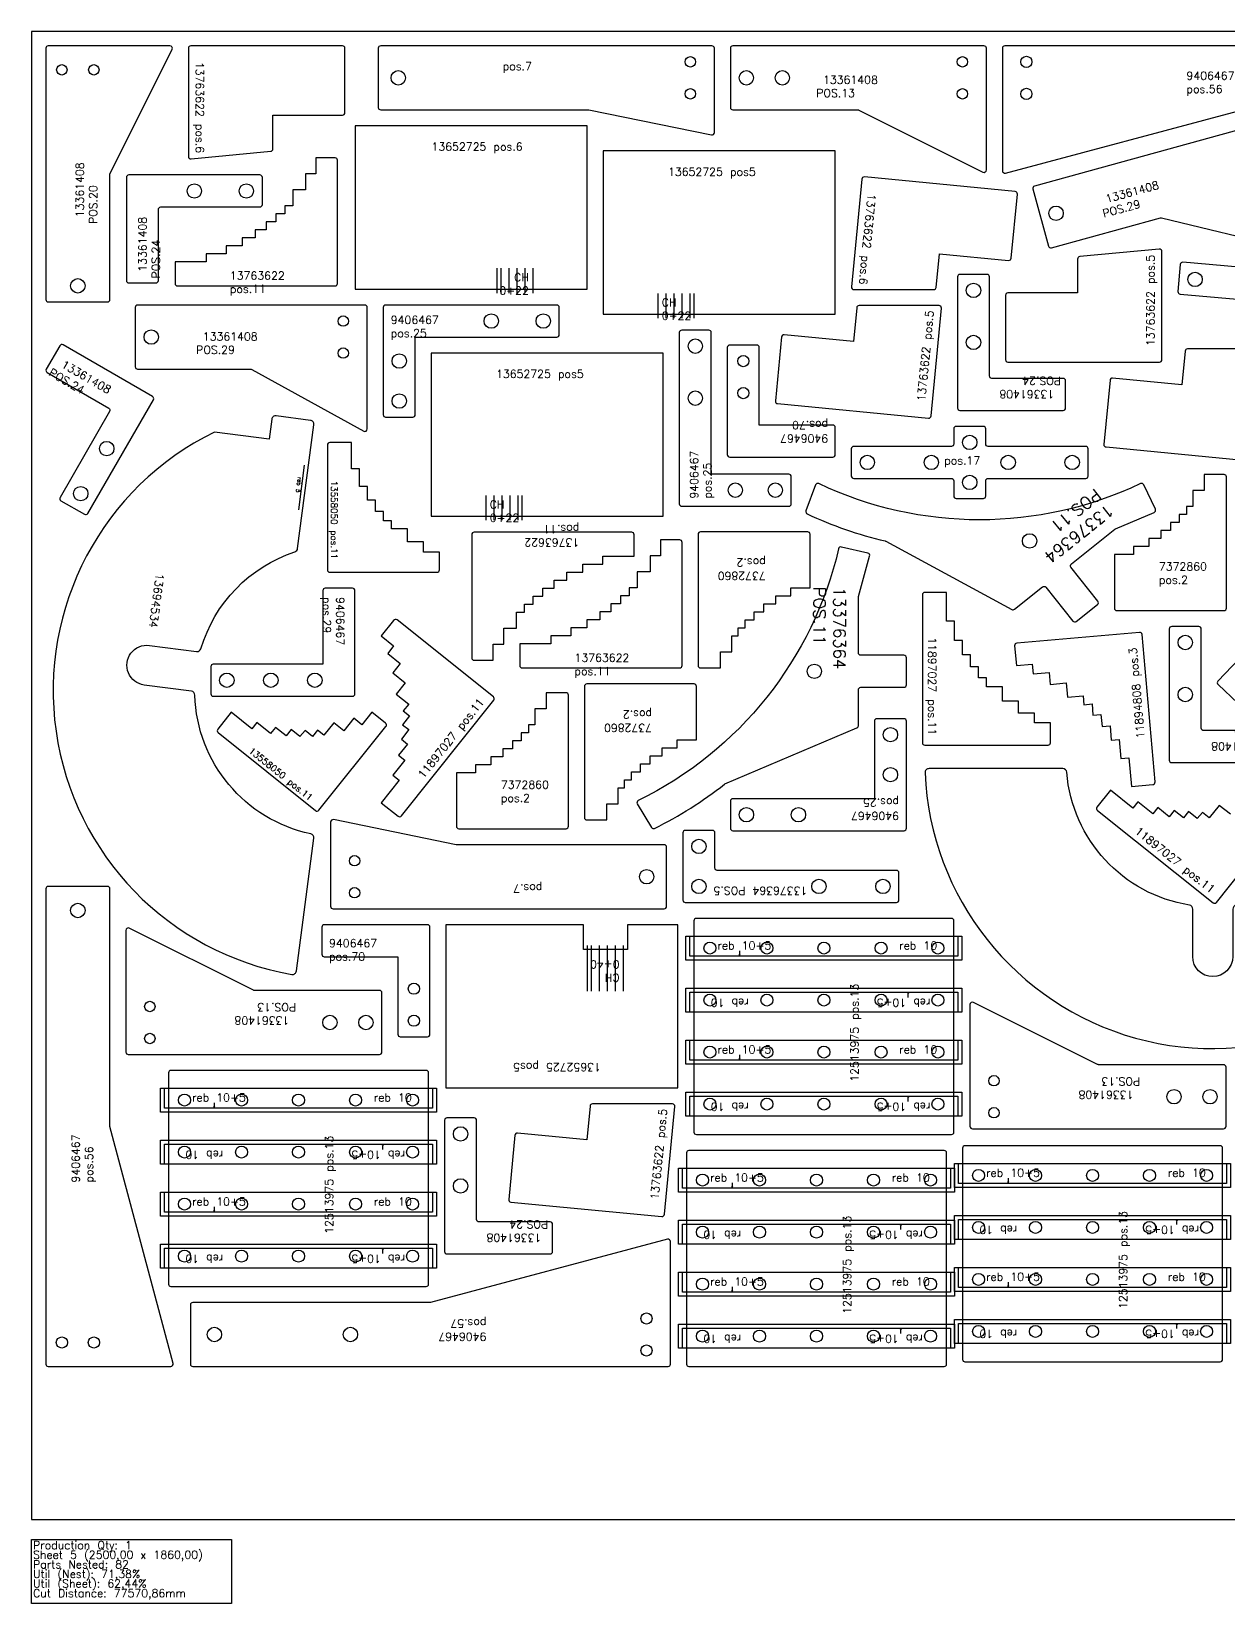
# Model space of a CAD drawing. Header units: millimetres. Extents: x 10500 to 13000, y -105 to 1860.
# Drawn here: x 10500 to 11996, y -105 to 1860 of the extents above; entities that cross this region are included whole.
import ezdxf

# ---------------------------------------------------------------- set-up
doc = ezdxf.new("R2010")
doc.units = ezdxf.units.MM
for name, color, linetype in [('11894808', 7, 'Continuous'), ('11897027', 7, 'Continuous'), ('12513975', 7, 'Continuous'), ('13361408v0', 7, 'Continuous'), ('13376364v01', 7, 'Continuous'), ('13694534', 7, 'Continuous'), ('13723712v0', 7, 'Continuous'), ('13763622', 7, 'Continuous'), ('Chanfro', 7, 'Continuous'), ('Des.', 7, 'Continuous'), ('Rebaixo', 7, 'Continuous'), ('sheet', 24, 'Continuous'), ('Stats', 7, 'Continuous'), ('Texto', 7, 'Continuous')]:
    doc.layers.add(name, color=color, linetype=linetype)
doc.styles.get("Standard").update_dxf_attribs({"font": 'txt.shx'})

msp = doc.modelspace()

# ---------------------------------------------------------------- linework, layer by layer
at = {"color": 2}
for points in [[(11194.7, 1538), (11194.7, 1742), (10904.7, 1742), (10904.7, 1538)], [(11214.7, 1506.6), (11504.7, 1506.6), (11504.7, 1710.6), (11214.7, 1710.6)], [(10999.7, 1254), (11289.7, 1254), (11289.7, 1458), (10999.7, 1458)], [(11018, 539.5), (11308, 539.5), (11308, 743.5), (11245, 743.5), (11245, 712.5), (11190, 712.5), (11190, 743.5), (11018, 743.5)]]:
    msp.add_lwpolyline(points, close=True, dxfattribs=at)
for points in [[(11853.5, 1206.2), (11853.5, 1139.2, 0.414214), (11856.5, 1136.2), (11990.5, 1136.2, 0.414214), (11993.5, 1139.2), (11993.5, 1303.2, 0.414214), (11990.5, 1306.2), (11965.5, 1306.2), (11965.5, 1286.2), (11951.5, 1286.2), (11951.5, 1266.2), (11943.5, 1266.2), (11943.5, 1256.2), (11934.5, 1256.2), (11934.5, 1246.2), (11923.5, 1246.2), (11923.5, 1236.2), (11911.5, 1236.2), (11911.5, 1226.2), (11896.5, 1226.2), (11896.5, 1216.2), (11877.5, 1216.2), (11877.5, 1206.2)], [(11473.2, 1164.5), (11473.2, 1231.5, 0.414214), (11470.2, 1234.5), (11336.2, 1234.5, 0.414214), (11333.2, 1231.5), (11333.2, 1067.5, 0.414214), (11336.2, 1064.5), (11361.2, 1064.5), (11361.2, 1084.5), (11375.2, 1084.5), (11375.2, 1104.5), (11383.2, 1104.5), (11383.2, 1114.5), (11392.2, 1114.5), (11392.2, 1124.5), (11403.2, 1124.5), (11403.2, 1134.5), (11415.2, 1134.5), (11415.2, 1144.5), (11430.2, 1144.5), (11430.2, 1154.5), (11449.2, 1154.5), (11449.2, 1164.5)], [(11331.1, 974.4), (11331.1, 1041.4, 0.414214), (11328.1, 1044.4), (11194.1, 1044.4, 0.414214), (11191.1, 1041.4), (11191.1, 877.4, 0.414214), (11194.1, 874.4), (11219.1, 874.4), (11219.1, 894.4), (11233.1, 894.4), (11233.1, 914.4), (11241.1, 914.4), (11241.1, 924.4), (11250.1, 924.4), (11250.1, 934.4), (11261.1, 934.4), (11261.1, 944.4), (11273.1, 944.4), (11273.1, 954.4), (11288.1, 954.4), (11288.1, 964.4), (11307.1, 964.4), (11307.1, 974.4)], [(11031.1, 933.5), (11031.1, 866.5, 0.414214), (11034.1, 863.5), (11168.1, 863.5, 0.414214), (11171.1, 866.5), (11171.1, 1030.5, 0.414214), (11168.1, 1033.5), (11143.1, 1033.5), (11143.1, 1013.5), (11129.1, 1013.5), (11129.1, 993.5), (11121.1, 993.5), (11121.1, 983.5), (11112.1, 983.5), (11112.1, 973.5), (11101.1, 973.5), (11101.1, 963.5), (11089.1, 963.5), (11089.1, 953.5), (11074.1, 953.5), (11074.1, 943.5), (11055.1, 943.5), (11055.1, 933.5)]]:
    msp.add_lwpolyline(points, format="xyb", close=True, dxfattribs=at)
at = {"layer": '11894808', "color": 2}
msp.add_lwpolyline([(11888.2, 1106.2, 0.414214), (11884.9, 1108.9), (11731.5, 1095.5, 0.414214), (11728.8, 1092.2), (11731, 1067.3), (11750.9, 1069.1), (11751.9, 1057.1), (11771.9, 1058.9), (11773.2, 1043.9), (11793.1, 1045.7), (11794.7, 1027.7), (11814.6, 1029.5), (11815.5, 1018.5), (11825.5, 1019.4), (11826.7, 1005.4), (11836.7, 1006.3), (11838, 991.4), (11848, 992.2), (11849.5, 974.3), (11859.5, 975.2), (11861.6, 951.3), (11871.5, 952.2), (11874.7, 916.3), (11901.6, 918.6, 0.414214), (11904.3, 921.9)], format="xyb", close=True, dxfattribs=at)
at = {"layer": '11897027', "color": 2}
for points in [[(11613.6, 1155.9), (11613.6, 970.9, 0.414214), (11616.6, 967.9), (11770.6, 967.9, 0.414214), (11773.6, 970.9), (11773.6, 995.9), (11753.6, 995.9), (11753.6, 1007.9), (11733.6, 1007.9), (11733.6, 1022.9), (11713.6, 1022.9), (11713.6, 1040.9), (11693.6, 1040.9), (11693.6, 1051.9), (11683.6, 1051.9), (11683.6, 1065.9), (11673.6, 1065.9), (11673.6, 1080.9), (11663.6, 1080.9), (11663.6, 1098.9), (11653.6, 1098.9), (11653.6, 1122.9), (11643.6, 1122.9), (11643.6, 1158.9), (11616.6, 1158.9, 0.414214)], [(10962.4, 879.5), (11077.8, 1024.2, 0.414214), (11077.3, 1028.4), (10956.9, 1124.4, 0.414214), (10952.7, 1123.9), (10937.1, 1104.4), (10952.7, 1091.9), (10945.3, 1082.5), (10960.9, 1070.1), (10951.5, 1058.3), (10967.2, 1045.9), (10956, 1031.8), (10971.6, 1019.3), (10964.7, 1010.7), (10972.6, 1004.5), (10963.8, 993.5), (10971.6, 987.3), (10962.3, 975.6), (10970.1, 969.3), (10958.9, 955.3), (10966.7, 949), (10951.7, 930.3), (10959.6, 924), (10937.1, 895.9), (10958.2, 879.1, 0.414214)]]:
    msp.add_lwpolyline(points, format="xyb", close=True, dxfattribs=at)
msp.add_lwpolyline([(11998.5, 881.5), (11984.4, 892.7), (11972, 877.1), (11963.4, 883.9), (11957.1, 876.1), (11946.2, 884.8), (11939.9, 877), (11928.2, 886.4), (11922, 878.5), (11907.9, 889.8), (11901.7, 881.9), (11882.9, 896.9), (11876.7, 889.1), (11848.5, 911.5), (11831.7, 890.4, 0.414214), (11832.2, 886.2), (11976.8, 770.9, 0.414214), (11981, 771.3), (12077, 891.7, 0.414214)], format="xyb", dxfattribs=at)
at = {"layer": '12513975', "color": 4}
for p, q in [((11385.1, 710.8), (11385.1, 706.8)), ((11595.9, 652.7), (11595.9, 656.7)), ((11385.1, 580.8), (11385.1, 576.8)), ((10728.4, 520.8), (10728.4, 516.8)), ((11595.9, 522.7), (11595.9, 526.7)), ((10939.2, 462.7), (10939.2, 466.7)), ((11375.8, 420.8), (11375.8, 416.8)), ((11720.8, 426.8), (11720.8, 422.7)), ((10728.4, 390.8), (10728.4, 386.8)), ((11586.6, 362.7), (11586.6, 366.7)), ((11931.6, 368.6), (11931.6, 372.7)), ((10939.2, 332.7), (10939.2, 336.7)), ((11720.8, 296.8), (11720.8, 292.7)), ((11375.8, 290.8), (11375.8, 286.8)), ((11586.6, 232.7), (11586.6, 236.7)), ((11931.6, 238.6), (11931.6, 242.7))]:
    msp.add_line(p, q, dxfattribs=at)
for points in [[(11328, 748.3), (11328, 484.3, 0.414214), (11331, 481.3), (11650, 481.3, 0.414214), (11653, 484.3), (11653, 748.3, 0.414214), (11650, 751.3), (11331, 751.3, 0.414214)], [(10671.3, 558.3), (10671.3, 294.3, 0.414214), (10674.3, 291.3), (10993.3, 291.3, 0.414214), (10996.3, 294.3), (10996.3, 558.3, 0.414214), (10993.3, 561.3), (10674.3, 561.3, 0.414214)], [(11318.7, 458.3), (11318.7, 194.3, 0.414214), (11321.7, 191.3), (11640.7, 191.3, 0.414214), (11643.7, 194.3), (11643.7, 458.3, 0.414214), (11640.7, 461.3), (11321.7, 461.3, 0.414214)], [(11663.7, 464.2), (11663.7, 200.2, 0.414214), (11666.7, 197.2), (11985.7, 197.2, 0.414214), (11988.7, 200.2), (11988.7, 464.2, 0.414214), (11985.7, 467.2), (11666.7, 467.2, 0.414214)]]:
    msp.add_lwpolyline(points, format="xyb", close=True, dxfattribs=at)
for points in [[(11384.3, 706.6), (11385.1, 705.2), (11385.9, 706.6)], [(11596.7, 657), (11595.9, 658.3), (11595.1, 657)], [(11384.3, 576.6), (11385.1, 575.2), (11385.9, 576.6)], [(10727.7, 516.6), (10728.5, 515.2), (10729.3, 516.6)], [(11596.7, 527), (11595.9, 528.3), (11595.1, 527)], [(10940, 467), (10939.2, 468.3), (10938.4, 467)], [(11375, 416.6), (11375.8, 415.2), (11376.6, 416.6)], [(11720, 422.5), (11720.8, 421.2), (11721.6, 422.5)], [(10727.7, 386.6), (10728.5, 385.2), (10729.3, 386.6)], [(11932.3, 372.9), (11931.5, 374.3), (11930.7, 372.9)], [(11587.3, 367), (11586.5, 368.3), (11585.7, 367)], [(10940, 337), (10939.2, 338.3), (10938.4, 337)], [(11375, 286.6), (11375.8, 285.2), (11376.6, 286.6)], [(11720, 292.5), (11720.8, 291.2), (11721.6, 292.5)], [(11587.3, 237), (11586.5, 238.3), (11585.7, 237)], [(11932.3, 242.9), (11931.5, 244.3), (11930.7, 242.9)]]:
    msp.add_lwpolyline(points, dxfattribs=at)
at = {"layer": '12513975', "color": 4, "linetype": 'Continuous', "lineweight": 25}
for centre in [(11348, 714.3), (11419.3, 714.3), (11490.5, 714.3), (11561.8, 714.3), (11633, 714.3), (11348, 649.3), (11419.3, 649.3), (11490.5, 649.3), (11561.8, 649.3), (11633, 649.3), (11348, 584.3), (11419.3, 584.3), (11490.5, 584.3), (11561.8, 584.3), (11633, 584.3), (10691.3, 524.3), (10762.6, 524.3), (10833.8, 524.3), (10905.1, 524.3), (10976.3, 524.3), (11348, 519.3), (11419.3, 519.3), (11490.5, 519.3), (11561.8, 519.3), (11633, 519.3), (10691.3, 459.3), (10762.6, 459.3), (10833.8, 459.3), (10905.1, 459.3), (10976.3, 459.3), (11683.7, 430.2), (11754.9, 430.2), (11826.2, 430.2), (11897.4, 430.2), (11968.7, 430.2), (11338.7, 424.3), (11409.9, 424.3), (11481.2, 424.3), (11552.4, 424.3), (11623.7, 424.3), (10691.3, 394.3), (10762.6, 394.3), (10833.8, 394.3), (10905.1, 394.3), (10976.3, 394.3), (11338.7, 359.3), (11409.9, 359.3), (11481.2, 359.3), (11552.4, 359.3), (11623.7, 359.3), (11683.7, 365.2), (11754.9, 365.2), (11826.2, 365.2), (11897.4, 365.2), (11968.7, 365.2), (10691.3, 329.3), (10762.6, 329.3), (10833.8, 329.3), (10905.1, 329.3), (10976.3, 329.3), (11338.7, 294.3), (11409.9, 294.3), (11481.2, 294.3), (11552.4, 294.3), (11623.7, 294.3), (11683.7, 300.2), (11754.9, 300.2), (11826.2, 300.2), (11897.4, 300.2), (11968.7, 300.2), (11338.7, 229.3), (11409.9, 229.3), (11481.2, 229.3), (11552.4, 229.3), (11623.7, 229.3), (11683.7, 235.2), (11754.9, 235.2), (11826.2, 235.2), (11897.4, 235.2), (11968.7, 235.2)]:
    msp.add_circle(centre, 7.5, dxfattribs=at)
at = {"layer": '13361408v0', "color": 2}
for points in [[(10595, 1522, 0.414214), (10598, 1525), (10598, 1681.3, -0.116434), (10598.3, 1682.6), (10675.8, 1837.7, 0.557537), (10673.1, 1842), (10521, 1842, 0.414214), (10518, 1839), (10518, 1525, 0.414214), (10521, 1522)], [(11373.5, 1765, 0.414214), (11376.5, 1762), (11532.8, 1762, -0.116434), (11534.2, 1761.7), (11689.2, 1684.2, 0.557537), (11693.5, 1686.9), (11693.5, 1839, 0.414214), (11690.5, 1842), (11376.5, 1842, 0.414214), (11373.5, 1839)], [(11771.1, 1591.7, 0.414214), (11774.8, 1589.6), (11911, 1627, -0.126713), (11912.5, 1627), (12067.8, 1589.6, 0.570891), (12071.4, 1593.3), (12031.2, 1739.8, 0.414214), (12027.5, 1741.9), (11753.6, 1666.7, 0.414214), (11751.5, 1663.1)], [(10621.6, 1545.6), (10655.6, 1545.6, 0.414214), (10658.6, 1548.6), (10658.6, 1637.6, -0.414214), (10661.6, 1640.6), (10785.6, 1640.6, 0.414214), (10788.6, 1643.6), (10788.6, 1677.6, 0.414214), (10785.6, 1680.6), (10621.6, 1680.6, 0.414214), (10618.6, 1677.6), (10618.6, 1548.6, 0.414214)], [(11792.4, 1389.3), (11792.4, 1423.3, 0.414214), (11789.4, 1426.3), (11700.4, 1426.3, -0.414214), (11697.4, 1429.3), (11697.4, 1553.3, 0.414214), (11694.4, 1556.3), (11660.4, 1556.3, 0.414214), (11657.4, 1553.3), (11657.4, 1389.3, 0.414214), (11660.4, 1386.3), (11789.4, 1386.3, 0.414214)], [(10629.7, 1441, 0.414214), (10632.7, 1438), (10774, 1438, -0.126713), (10775.4, 1437.6), (10915.3, 1360.5, 0.570891), (10919.7, 1363.1), (10919.7, 1515, 0.414214), (10916.7, 1518), (10632.7, 1518, 0.414214), (10629.7, 1515)], [(10535.5, 1467.1), (10518.5, 1437.7, 0.414214), (10519.6, 1433.6), (10596.6, 1389.1, -0.414214), (10597.7, 1385), (10535.7, 1277.6, 0.414214), (10536.8, 1273.5), (10566.3, 1256.5, 0.414214), (10570.4, 1257.6), (10652.4, 1399.6, 0.414214), (10651.3, 1403.7), (10539.6, 1468.2, 0.414214)], [(12057.1, 949.2), (12057.1, 983.2, 0.414214), (12054.1, 986.2), (11965.1, 986.2, -0.414214), (11962.1, 989.2), (11962.1, 1113.2, 0.414214), (11959.1, 1116.2), (11925.1, 1116.2, 0.414214), (11922.1, 1113.2), (11922.1, 949.2, 0.414214), (11925.1, 946.2), (12054.1, 946.2, 0.414214)], [(10938, 658.3, 0.414214), (10935, 661.3), (10778.7, 661.3, -0.116434), (10777.4, 661.6), (10622.3, 739.1, 0.557537), (10618, 736.4), (10618, 584.3, 0.414214), (10621, 581.3), (10935, 581.3, 0.414214), (10938, 584.3)], [(11993, 565.5, 0.414214), (11990, 568.5), (11833.7, 568.5, -0.116434), (11832.4, 568.9), (11677.3, 646.4, 0.557537), (11673, 643.7), (11673, 491.5, 0.414214), (11676, 488.5), (11990, 488.5, 0.414214), (11993, 491.5)], [(11151.3, 335), (11151.3, 369, 0.414214), (11148.3, 372), (11059.3, 372, -0.414214), (11056.3, 375), (11056.3, 499, 0.414214), (11053.3, 502), (11019.3, 502, 0.414214), (11016.3, 499), (11016.3, 335, 0.414214), (11019.3, 332), (11148.3, 332, 0.414214)]]:
    msp.add_lwpolyline(points, format="xyb", close=True, dxfattribs=at)
for centre, radius in [((11663.5, 1822), 6.5), ((10538, 1812), 6.5), ((10578, 1812), 6.5), ((11393.5, 1802), 9), ((11438.5, 1802), 9), ((11663.5, 1782), 6.5), ((10703.6, 1660.6), 9), ((10768.6, 1660.6), 9), ((11780.6, 1632.7), 9), ((10558, 1542), 9), ((11677.4, 1536.3), 9), ((10889.7, 1498), 6.5), ((10649.7, 1478), 9), ((11677.4, 1471.3), 9), ((10889.7, 1458), 6.5), ((10594.1, 1338.6), 9), ((10561.6, 1282.3), 9), ((11942.1, 1096.2), 9), ((11942.1, 1031.2), 9), ((10648, 641.3), 6.5), ((10873, 621.3), 9), ((10918, 621.3), 9), ((10648, 601.3), 6.5), ((11703, 548.5), 6.5), ((11928, 528.5), 9), ((11973, 528.5), 9), ((11703, 508.5), 6.5), ((11036.3, 482), 9), ((11036.3, 417), 9)]:
    msp.add_circle(centre, radius, dxfattribs=at)
at = {"layer": '13376364v01', "color": 2}
for points in [[(12160.4, 1461.7), (12194.3, 1458.8, 0.414214), (12197.5, 1461.5), (12204.9, 1545.2, 0.414214), (12202.1, 1548.4), (11939.1, 1571.5, 0.414214), (11935.9, 1568.7), (11932.9, 1534.9, 0.414214), (11935.6, 1531.6), (12158.8, 1512.1, -0.414214), (12161.5, 1508.8), (12157.7, 1465, 0.414214)], [(11832.8, 1148), (11799.2, 1190.2, -0.414214), (11799.7, 1194.5), (11854.2, 1237.8, -0.067841), (11854.9, 1238.2), (11903.2, 1258.7, 0.427204), (11904.7, 1262.8), (11890.1, 1293.3, 0.413377), (11886.1, 1294.8, -0.224886), (11484, 1294.8, 0.440729), (11479.9, 1293.1), (11468, 1260.8, 0.389935), (11469.6, 1257, 0.050716), (11567, 1223.1, -0.065866), (11567.7, 1222.8), (11725.2, 1137.5, 0.30081), (11728.5, 1137.8), (11763.7, 1165.8, -0.414214), (11767.9, 1165.3), (11801.5, 1123.1, 0.414214), (11805.8, 1122.6), (11832.4, 1143.8, 0.414214)], [(11590.5, 1080.2), (11536.5, 1080.2, -0.414214), (11533.5, 1083.2), (11533.5, 1152.8, -0.067841), (11533.6, 1153.6), (11547.6, 1204.2, 0.427204), (11545.4, 1207.9), (11512.4, 1215.6, 0.413377), (11508.8, 1213.3, -0.224886), (11258.4, 898.6, 0.440729), (11257.2, 894.4), (11275, 865, 0.389935), (11278.9, 863.9, 0.050716), (11366.2, 919, -0.065866), (11366.8, 919.4), (11531.6, 989.5, 0.30081), (11533.5, 992.2), (11533.5, 1037.2, -0.414214), (11536.5, 1040.2), (11590.5, 1040.2, 0.414214), (11593.5, 1043.2), (11593.5, 1077.2, 0.414214)], [(11351.2, 861.3), (11317.2, 861.3, 0.414214), (11314.2, 858.3), (11314.2, 774.3, 0.414214), (11317.2, 771.3), (11581.2, 771.3, 0.414214), (11584.2, 774.3), (11584.2, 808.3, 0.414214), (11581.2, 811.3), (11357.2, 811.3, -0.414214), (11354.2, 814.3), (11354.2, 858.3, 0.414214)]]:
    msp.add_lwpolyline(points, format="xyb", close=True, dxfattribs=at)
for centre in [(11954.3, 1550), (11747.5, 1223.2), (11478.5, 1060.2), (11334.2, 841.3), (11334.2, 791.3), (11484.2, 791.3), (11564.2, 791.3)]:
    msp.add_circle(centre, 9, dxfattribs=at)
at = {"layer": '13694534', "color": 2}
for points in [[(10832.7, 1213.8), (10852.9, 1368.3, 0.414214), (10848.6, 1373.9), (10806, 1379.5, 0.414214), (10800.4, 1375.2), (10797.1, 1350.4), (10728.7, 1359.3, 0.726683), (10825.4, 681.4, 0.426648), (10831.2, 685.7), (10852.9, 851.6, 0.391008), (10849, 857.1, -0.345507), (10704.2, 1030.5, 0.368017), (10699.9, 1035.4), (10641, 1043.1, -1.000002), (10647.4, 1092.6), (10706.4, 1084.9, 0.368017), (10711.8, 1088.5, -0.244504), (10829.3, 1209.7, 0.287408)], [(12145.6, 871.6, 0.287408), (12141.1, 868.8, -0.244504), (12005.7, 768, 0.368017), (12001.4, 763), (12001.4, 703.6, -0.999993), (11951.4, 703.6), (11951.4, 763, 0.368017), (11947.2, 768, -0.345507), (11794, 934, 0.391008), (11789, 938.6), (11621.8, 938.6, 0.426648), (11616.8, 933.4, 0.726683), (12276.4, 749.6), (12276.4, 818.6), (12301.4, 818.6, 0.414214), (12306.4, 823.6), (12306.4, 866.6, 0.414214), (12301.4, 871.6)]]:
    msp.add_lwpolyline(points, format="xyb", close=True, dxfattribs=at)
at = {"layer": '13723712v0', "color": 2}
for points in [[(10933.5, 1765, 0.414214), (10936.5, 1762), (11196.8, 1762), (11349.9, 1730.7, 0.474498), (11353.5, 1733.7), (11353.5, 1839, 0.414214), (11350.5, 1842), (10936.5, 1842, 0.414214), (10933.5, 1839)], [(11689.7, 1276.3, 0.414214), (11692.7, 1279.3), (11692.7, 1298.3, -0.414214), (11695.7, 1301.3), (11817.7, 1301.3, 0.414214), (11820.7, 1304.3), (11820.7, 1338.3, 0.414214), (11817.7, 1341.3), (11695.7, 1341.3, -0.414214), (11692.7, 1344.3), (11692.7, 1363.3, 0.414214), (11689.7, 1366.3), (11655.7, 1366.3, 0.414214), (11652.7, 1363.3), (11652.7, 1344.3, -0.414214), (11649.7, 1341.3), (11527.7, 1341.3, 0.414214), (11524.7, 1338.3), (11524.7, 1304.3, 0.414214), (11527.7, 1301.3), (11649.7, 1301.3, -0.414214), (11652.7, 1298.3), (11652.7, 1279.3, 0.414214), (11655.7, 1276.3)], [(11293.9, 840.5, 0.414214), (11290.9, 843.5), (11030.7, 843.5), (10877.5, 874.8, 0.474498), (10873.9, 871.8), (10873.9, 766.5, 0.414214), (10876.9, 763.5), (11290.9, 763.5, 0.414214), (11293.9, 766.5)]]:
    msp.add_lwpolyline(points, format="xyb", close=True, dxfattribs=at)
for centre, radius in [((11323.5, 1822), 6.5), ((10958.5, 1802), 9), ((11323.5, 1782), 6.5), ((11672.7, 1346.3), 9), ((11544.7, 1321.3), 9), ((11624.7, 1321.3), 9), ((11720.7, 1321.3), 9), ((11800.7, 1321.3), 9), ((11672.7, 1296.3), 9), ((10903.9, 823.5), 6.5), ((11268.9, 803.5), 9), ((10903.9, 783.5), 6.5)]:
    msp.add_circle(centre, radius, dxfattribs=at)
at = {"layer": '13763622', "color": 2}
for points in [[(10801.7, 1755.5), (10888.7, 1755.5, 0.414214), (10891.7, 1758.5), (10891.7, 1839, 0.414214), (10888.7, 1842), (10699.2, 1842, 0.414214), (10696.2, 1839), (10696.2, 1703.7, 0.442577), (10699.5, 1700.7), (10799, 1710.2, 0.386408), (10801.7, 1713.2)], [(10879.5, 1542, 0.414214), (10882.5, 1545), (10882.5, 1699, 0.414214), (10879.5, 1702), (10855.5, 1702), (10855.5, 1682), (10842.5, 1682), (10842.5, 1662), (10826.5, 1662), (10826.5, 1642), (10816.5, 1642), (10816.5, 1632), (10805.5, 1632), (10805.5, 1622), (10793.5, 1622), (10793.5, 1612), (10779.5, 1612), (10779.5, 1602), (10763.5, 1602), (10763.5, 1592), (10743.5, 1592), (10743.5, 1582), (10718.5, 1582), (10718.5, 1572), (10679.5, 1572), (10679.5, 1545, 0.414214), (10682.5, 1542)], [(11634.7, 1582.2), (11721.3, 1573.8, 0.414214), (11724.6, 1576.5), (11732.3, 1656.7, 0.414214), (11729.6, 1659.9), (11541, 1678.1, 0.414214), (11537.7, 1675.4), (11524.8, 1540.7, 0.442577), (11527.8, 1537.4), (11627.7, 1537.4, 0.386408), (11630.7, 1540.1)], [(11807.4, 1533.2), (11720.4, 1533.2, 0.414214), (11717.4, 1530.2), (11717.4, 1449.7, 0.414214), (11720.4, 1446.7), (11909.9, 1446.7, 0.414214), (11912.9, 1449.7), (11912.9, 1585, 0.442577), (11909.6, 1588), (11810.1, 1578.5, 0.386408), (11807.4, 1575.5)], [(11527.4, 1472.6), (11440.8, 1480.9, 0.414214), (11437.5, 1478.2), (11429.8, 1398.1, 0.414214), (11432.5, 1394.8), (11621.1, 1376.7, 0.414214), (11624.4, 1379.4), (11637.3, 1514.1, 0.442577), (11634.3, 1517.4), (11534.4, 1517.4, 0.386408), (11531.4, 1514.7)], [(11937.8, 1418.3), (11851.2, 1426.7, 0.414214), (11848, 1424), (11840.3, 1343.8, 0.414214), (11843, 1340.6), (12031.6, 1322.4, 0.414214), (12034.9, 1325.1), (12047.8, 1459.8, 0.442577), (12044.8, 1463.1), (11944.9, 1463.1, 0.386408), (11941.9, 1460.4)], [(11053.2, 1234, 0.414214), (11050.2, 1231), (11050.2, 1077, 0.414214), (11053.2, 1074), (11077.2, 1074), (11077.2, 1094), (11090.2, 1094), (11090.2, 1114), (11106.2, 1114), (11106.2, 1134), (11116.2, 1134), (11116.2, 1144), (11127.2, 1144), (11127.2, 1154), (11139.2, 1154), (11139.2, 1164), (11153.2, 1164), (11153.2, 1174), (11169.2, 1174), (11169.2, 1184), (11189.2, 1184), (11189.2, 1194), (11214.2, 1194), (11214.2, 1204), (11253.2, 1204), (11253.2, 1231, 0.414214), (11250.2, 1234)], [(11310.2, 1064.4, 0.414214), (11313.2, 1067.4), (11313.2, 1221.4, 0.414214), (11310.2, 1224.4), (11286.2, 1224.4), (11286.2, 1204.4), (11273.2, 1204.4), (11273.2, 1184.4), (11257.2, 1184.4), (11257.2, 1164.4), (11247.2, 1164.4), (11247.2, 1154.4), (11236.2, 1154.4), (11236.2, 1144.4), (11224.2, 1144.4), (11224.2, 1134.4), (11210.2, 1134.4), (11210.2, 1124.4), (11194.2, 1124.4), (11194.2, 1114.4), (11174.2, 1114.4), (11174.2, 1104.4), (11149.2, 1104.4), (11149.2, 1094.4), (11110.2, 1094.4), (11110.2, 1067.4, 0.414214), (11113.2, 1064.4)], [(11194.1, 474.7), (11107.5, 483, 0.414214), (11104.2, 480.3), (11096.5, 400.2, 0.414214), (11099.2, 396.9), (11287.9, 378.8, 0.414214), (11291.1, 381.5), (11304.1, 516.2, 0.442577), (11301.1, 519.5), (11201.1, 519.5, 0.386408), (11198.2, 516.8)]]:
    msp.add_lwpolyline(points, format="xyb", close=True, dxfattribs=at)
at = {"layer": 'Chanfro', "color": 2}
for p, q in [((11081.7, 1564), (11081.7, 1533)), ((11086.7, 1564), (11086.7, 1533)), ((11096.7, 1564), (11096.7, 1533)), ((11106.7, 1564), (11106.7, 1533)), ((11116.7, 1564), (11116.7, 1533)), ((11126.7, 1564), (11126.7, 1533)), ((11282.7, 1532.6), (11282.7, 1501.6)), ((11292.7, 1532.6), (11292.7, 1501.6)), ((11302.7, 1532.6), (11302.7, 1501.6)), ((11312.7, 1532.6), (11312.7, 1501.6)), ((11322.7, 1532.6), (11322.7, 1501.6)), ((11327.7, 1532.6), (11327.7, 1501.6)), ((11067.7, 1280), (11067.7, 1249)), ((11077.7, 1280), (11077.7, 1249)), ((11087.7, 1280), (11087.7, 1249)), ((11097.7, 1280), (11097.7, 1249)), ((11107.7, 1280), (11107.7, 1249)), ((11112.7, 1280), (11112.7, 1249)), ((11195, 660.5), (11195, 717.5)), ((11200, 660.5), (11200, 717.5)), ((11210, 660.5), (11210, 717.5)), ((11220, 660.5), (11220, 717.5)), ((11230, 660.5), (11230, 717.5)), ((11240, 660.5), (11240, 717.5))]:
    msp.add_line(p, q, dxfattribs=at)
at = {"layer": 'Des.', "color": 2}
for points in [[(12313.5, 1839, 0.414214), (12310.5, 1842), (11716.5, 1842, 0.414214), (11713.5, 1839), (11713.5, 1685.9, 0.492773), (11717.3, 1683), (12013.5, 1762), (12310.5, 1762, 0.414214), (12313.5, 1765)], [(10979.7, 1478), (11156.7, 1478, 0.414214), (11159.7, 1481), (11159.7, 1515, 0.414214), (11156.7, 1518), (10942.7, 1518, 0.414214), (10939.7, 1515), (10939.7, 1381, 0.414214), (10942.7, 1378), (10976.7, 1378, 0.414214), (10979.7, 1381)], [(11349.7, 1306.6), (11349.7, 1483.6, 0.414214), (11346.7, 1486.6), (11312.7, 1486.6, 0.414214), (11309.7, 1483.6), (11309.7, 1269.6, 0.414214), (11312.7, 1266.6), (11446.7, 1266.6, 0.414214), (11449.7, 1269.6), (11449.7, 1303.6, 0.414214), (11446.7, 1306.6)], [(11409.7, 1465, 0.414214), (11406.7, 1468), (11372.7, 1468, 0.414214), (11369.7, 1465), (11369.7, 1331, 0.414214), (11372.7, 1328), (11501.7, 1328, 0.414214), (11504.7, 1331), (11504.7, 1365, 0.414214), (11501.7, 1368), (11409.7, 1368)], [(10872.9, 1346.1, 0.414214), (10869.9, 1343.1), (10869.9, 1187.1, 0.414214), (10872.9, 1184.1), (11006.9, 1184.1, 0.414214), (11009.9, 1187.1), (11009.9, 1209.1), (10989.9, 1209.1), (10989.9, 1222.1), (10969.9, 1222.1), (10969.9, 1238.1), (10949.9, 1238.1), (10949.9, 1248.1), (10939.9, 1248.1), (10939.9, 1260.1), (10929.9, 1260.1), (10929.9, 1274.1), (10919.9, 1274.1), (10919.9, 1291.1), (10909.9, 1291.1), (10909.9, 1313.1), (10899.9, 1313.1), (10899.9, 1346.1)], [(10864.2, 1069.1), (10727.2, 1069.1, 0.414214), (10724.2, 1066.1), (10724.2, 1032.1, 0.414214), (10727.2, 1029.1), (10901.2, 1029.1, 0.414214), (10904.2, 1032.1), (10904.2, 1161.1, 0.414214), (10901.2, 1164.1), (10867.2, 1164.1, 0.414214), (10864.2, 1161.1)], [(12145.6, 1020.3, 0.414214), (12149.8, 1020.4), (12173.3, 1045, 0.414214), (12173.1, 1049.3), (12076, 1141.5, 0.414214), (12071.8, 1141.4), (11982.9, 1047.9, 0.414214), (11983, 1043.7), (12007.7, 1020.3, 0.414214), (12011.9, 1020.4), (12075.3, 1087.1)], [(10732.9, 988, 0.414214), (10733.3, 983.8), (10855, 886.1, 0.414214), (10859.2, 886.6), (10943.1, 991.1, 0.414214), (10942.6, 995.3), (10925.5, 1009.1), (10913, 993.5), (10902.8, 1001.6), (10890.3, 986), (10877.8, 996), (10865.3, 980.4), (10857.5, 986.7), (10851.2, 978.9), (10841.9, 986.4), (10835.6, 978.6), (10824.7, 987.4), (10818.5, 979.6), (10805.2, 990.2), (10798.9, 982.4), (10781.8, 996.2), (10775.5, 988.4), (10749.8, 1009.1)], [(11553.6, 901), (11376.6, 901, 0.414214), (11373.6, 898), (11373.6, 864, 0.414214), (11376.6, 861), (11590.6, 861, 0.414214), (11593.6, 864), (11593.6, 998, 0.414214), (11590.6, 1001), (11556.6, 1001, 0.414214), (11553.6, 998)], [(10521, 791.3, 0.414214), (10518, 788.3), (10518, 194.3, 0.414214), (10521, 191.3), (10674.1, 191.3, 0.492773), (10677, 195), (10598, 491.3), (10598, 788.3, 0.414214), (10595, 791.3)], [(10958, 606.5, 0.414214), (10961, 603.5), (10995, 603.5, 0.414214), (10998, 606.5), (10998, 740.5, 0.414214), (10995, 743.5), (10866, 743.5, 0.414214), (10863, 740.5), (10863, 706.5, 0.414214), (10866, 703.5), (10958, 703.5)], [(10698.7, 194.3, 0.414214), (10701.7, 191.3), (11295.7, 191.3, 0.414214), (11298.7, 194.3), (11298.7, 347.4, 0.492773), (11294.9, 350.3), (10998.7, 271.3), (10701.7, 271.3, 0.414214), (10698.7, 268.3)]]:
    msp.add_lwpolyline(points, format="xyb", close=True, dxfattribs=at)
for centre, radius in [((11743.5, 1822), 7), ((11743.5, 1782), 7), ((11074.7, 1498), 9), ((11139.7, 1498), 9), ((11329.7, 1466.6), 9), ((10959.7, 1448), 9), ((11389.7, 1448), 7), ((11389.7, 1408), 7), ((10959.7, 1398), 9), ((11329.7, 1401.6), 9), ((11379.7, 1286.6), 9), ((11429.7, 1286.6), 9), ((10744.2, 1049.1), 9), ((10799.2, 1049.1), 9), ((10854.2, 1049.1), 9), ((11573.6, 981), 9), ((11573.6, 931), 9), ((11393.6, 881), 9), ((11458.6, 881), 9), ((10558, 761.3), 9), ((10978, 663.5), 7), ((10978, 623.5), 7), ((11268.7, 251.3), 7), ((10728.7, 231.3), 9), ((10898.7, 231.3), 9), ((10538, 221.3), 7), ((10578, 221.3), 7), ((11268.7, 211.3), 7)]:
    msp.add_circle(centre, radius, dxfattribs=at)
at = {"layer": 'Rebaixo', "color": 2}
msp.add_line((10834, 1262), (10841.3, 1317.8), dxfattribs=at)
at = {"layer": 'Rebaixo', "color": 4}
for points in [[(11318, 699.3), (11318, 729.3), (11663, 729.3), (11663, 699.3)], [(11323, 704.3), (11323, 729.3), (11658, 729.3), (11658, 704.3)], [(11663, 664.3), (11663, 634.3), (11318, 634.3), (11318, 664.3)], [(11658, 659.3), (11658, 634.3), (11323, 634.3), (11323, 659.3)], [(11318, 569.3), (11318, 599.3), (11663, 599.3), (11663, 569.3)], [(11323, 574.3), (11323, 599.3), (11658, 599.3), (11658, 574.3)], [(10661.3, 509.3), (10661.3, 539.3), (11006.3, 539.3), (11006.3, 509.3)], [(10666.3, 514.3), (10666.3, 539.3), (11001.3, 539.3), (11001.3, 514.3)], [(11663, 534.3), (11663, 504.3), (11318, 504.3), (11318, 534.3)], [(11658, 529.3), (11658, 504.3), (11323, 504.3), (11323, 529.3)], [(11006.3, 474.3), (11006.3, 444.3), (10661.3, 444.3), (10661.3, 474.3)], [(11001.3, 469.3), (11001.3, 444.3), (10666.3, 444.3), (10666.3, 469.3)], [(11308.7, 409.3), (11308.7, 439.3), (11653.7, 439.3), (11653.7, 409.3)], [(11313.7, 414.3), (11313.7, 439.3), (11648.7, 439.3), (11648.7, 414.3)], [(11653.7, 415.2), (11653.7, 445.2), (11998.7, 445.2), (11998.7, 415.2)], [(11658.7, 420.2), (11658.7, 445.2), (11993.7, 445.2), (11993.7, 420.2)], [(10661.3, 379.3), (10661.3, 409.3), (11006.3, 409.3), (11006.3, 379.3)], [(10666.3, 384.3), (10666.3, 409.3), (11001.3, 409.3), (11001.3, 384.3)], [(11653.7, 374.3), (11653.7, 344.3), (11308.7, 344.3), (11308.7, 374.3)], [(11998.7, 380.2), (11998.7, 350.2), (11653.7, 350.2), (11653.7, 380.2)], [(11993.7, 375.2), (11993.7, 350.2), (11658.7, 350.2), (11658.7, 375.2)], [(11648.7, 369.3), (11648.7, 344.3), (11313.7, 344.3), (11313.7, 369.3)], [(11006.3, 344.3), (11006.3, 314.3), (10661.3, 314.3), (10661.3, 344.3)], [(11001.3, 339.3), (11001.3, 314.3), (10666.3, 314.3), (10666.3, 339.3)], [(11653.7, 285.2), (11653.7, 315.2), (11998.7, 315.2), (11998.7, 285.2)], [(11658.7, 290.2), (11658.7, 315.2), (11993.7, 315.2), (11993.7, 290.2)], [(11308.7, 279.3), (11308.7, 309.3), (11653.7, 309.3), (11653.7, 279.3)], [(11313.7, 284.3), (11313.7, 309.3), (11648.7, 309.3), (11648.7, 284.3)], [(11653.7, 244.3), (11653.7, 214.3), (11308.7, 214.3), (11308.7, 244.3)], [(11648.7, 239.3), (11648.7, 214.3), (11313.7, 214.3), (11313.7, 239.3)], [(11998.7, 250.2), (11998.7, 220.2), (11653.7, 220.2), (11653.7, 250.2)], [(11993.7, 245.2), (11993.7, 220.2), (11658.7, 220.2), (11658.7, 245.2)]]:
    msp.add_lwpolyline(points, close=True, dxfattribs=at)
at = {"layer": 'sheet', "color": 7}
msp.add_lwpolyline([(10500, 0), (13000, 0), (13000, 1860), (10500, 1860)], close=True, dxfattribs=at)
at = {"layer": 'Stats', "color": 151}
msp.add_lwpolyline([(10500, -25), (10750, -25), (10750, -105), (10500, -105), (10500, -25)], close=True, dxfattribs=at)

# ---------------------------------------------------------------- texts
at = {"layer": 'Chanfro', "color": 2, "char_height": 10, "width": 32.324}
for s, insert, attachment_point in [('CH 0+22', (11121.7, 1557.7), 3), ('{\\W1.79937; }CH \\P{\\W0.280038; }0+22', (11287.8, 1526.3), 1), ('{\\W1.79937; }CH \\P{\\W0.280038; }0+22', (11072.8, 1273.7), 1)]:
    msp.add_mtext(s, dxfattribs=dict(at, insert=insert, attachment_point=attachment_point))
at = {"layer": 'Chanfro', "color": 2, "insert": (11235, 672.3), "char_height": 10, "width": 32.324, "attachment_point": 1, "rotation": 180}
msp.add_mtext('{\\W1.79937; }CH \\P{\\W0.271251; }0+40', dxfattribs=at)
at = {"layer": 'Rebaixo', "color": 2, "insert": (10830.5, 1284), "char_height": 5, "width": 41.713, "attachment_point": 9, "rotation": 262.551}
msp.add_mtext('reb 5', dxfattribs=at)
at = {"layer": 'Rebaixo', "color": 4, "char_height": 10, "attachment_point": 1}
for s, insert in [('reb 10+5', (11357.4, 722.5)), ('reb 10', (11584.5, 722.5)), ('reb 10+5', (11357.4, 592.5)), ('reb 10', (11584.5, 592.5)), ('reb 10+5', (10700.7, 532.5)), ('reb 10', (10927.9, 532.5)), ('reb 10+5', (11348.1, 432.5)), ('reb 10', (11575.2, 432.5)), ('reb 10+5', (11693.1, 438.5)), ('reb 10', (11920.2, 438.5)), ('reb 10+5', (10700.7, 402.5)), ('reb 10', (10927.9, 402.5)), ('reb 10+5', (11348.1, 302.5)), ('reb 10', (11575.2, 302.5)), ('reb 10+5', (11693.1, 308.5)), ('reb 10', (11920.2, 308.5))]:
    msp.add_mtext_dynamic_manual_height_columns(s, width=68.93, gutter_width=12.5, heights=[0], dxfattribs=dict(at, insert=insert))
at = {"layer": 'Rebaixo', "color": 4, "char_height": 10, "attachment_point": 1, "rotation": 180}
for s, insert in [('reb 10', (11396.5, 641)), ('reb 10+5', (11623.6, 641)), ('reb 10', (11396.5, 511)), ('reb 10+5', (11623.6, 511)), ('reb 10', (10739.8, 451)), ('reb 10+5', (10967, 451)), ('reb 10', (11387.2, 351)), ('reb 10+5', (11614.3, 351)), ('reb 10', (11732.2, 357)), ('reb 10+5', (11959.3, 357)), ('reb 10', (10739.8, 321)), ('reb 10+5', (10967, 321)), ('reb 10', (11732.2, 227)), ('reb 10+5', (11959.3, 227)), ('reb 10', (11387.2, 221)), ('reb 10+5', (11614.3, 221))]:
    msp.add_mtext_dynamic_manual_height_columns(s, width=68.93, gutter_width=12.5, heights=[0], dxfattribs=dict(at, insert=insert))
at = {"layer": 'Stats', "color": 60}
for s, p in [('Sheet 5 (2500,00 x 1860,00)', (10502, -49)), ('Production Qty: 1', (10502, -37)), ('Parts Nested: 82', (10502, -61)), ('Util (Nest): 71,38%', (10502, -73)), ('Util (Sheet): 62,44%', (10502, -85)), ('Cut Distance: 77570,86mm', (10502, -97))]:
    msp.add_text(s, height=10, dxfattribs=at).set_placement(p)
at = {"layer": 'Texto', "color": 2}
for s, insert, char_height, width, attachment_point, rotation in [('13763622 pos.6', (10715.4, 1821.9), 10, 113.35, 1, 270), ('{\\W0.946837; }13361408 POS.20', (10555.4, 1619.3), 10, 120.119, 1, 90), ('{\\W0.939808; }13361408 POS.29', (11833.2, 1653), 10, 120.119, 1, 15.3434), ('13763622 pos.6', (11555.2, 1656.5), 10, 113.35, 1, 264.5077), ('{\\W0.947716; }13361408 POS.24', (10633.8, 1551.2), 10, 120.119, 1, 90), ('13763622 pos.5', (11893.6, 1466.8), 10, 113.35, 1, 90), ('13763622 pos.5', (11606.9, 1398.3), 10, 113.35, 1, 84.5077), ('{\\W0.947716; }13361408 POS.24', (10534.1, 1453.8), 10, 120.119, 1, 330), ('{\\W0.947716; }13361408 POS.24', (11786.8, 1401.5), 10, 120.119, 1, 180), ('9406467 pos.70', (11495.7, 1346.1), 10, 101.669, 1, 180), ('9406467 pos.25', (11323.2, 1276), 10, 101.669, 1, 90), ('13558050 pos.11', (10882.4, 1298.5), 8, 136.979, 1, 270), ('13376364 POS.11', (11854.3, 1258.2), 15, 171.219, 1, 218.5075), ('13763622 pos.11', (11184.7, 1216.2), 10, 113.35, 1, 180), ('7372860 pos.2', (11417.7, 1174.4), 10, 66.712, 1, 180), ('13694534', (10646.9, 1115.2), 10, 154.991, 9, 262.551), ('13376364 POS.11', (11517.6, 1165.7), 15, 171.219, 1, 270), ('9406467 pos.29', (10891, 1152.9), 10, 101.669, 1, 270), ('\\pt90;11897027 pos.11', (11630.8, 1102.8), 10, 121.437, 1, 270), ('11894808 pos.3', (11881.3, 975.9), 10, 147.415, 1, 95), ('\\pt90;11897027 pos.11', (10982.2, 931.8), 10, 121.437, 1, 51.426), ('7372860 pos.2', (11275.6, 984.4), 10, 66.712, 1, 180), ('{\\W0.947716; }13361408 POS.24', (12051.5, 961.4), 10, 120.119, 1, 180), ('13558050 pos.11', (10776, 965.7), 8, 136.979, 1, 321.2383), ('9406467 pos.25', (11584.3, 874.4), 10, 101.669, 1, 180), ('\\pt90;11897027 pos.11', (11884.4, 866.5), 10, 121.437, 1, 321.426), ('pos.7', (11138.5, 783.9), 10, 88.735, 1, 180), ('13376364 POS.5', (11469.8, 781), 10, 165.283, 1, 180), ('{\\W0.942444; }13361408 POS.13', (10830.7, 618.7), 10, 120.119, 1, 180), ('13652725 pos5', (11211.7, 560.5), 10, 122.875, 1, 180), ('{\\W0.942444; }13361408 POS.13', (11885.7, 526), 10, 120.119, 1, 180), ('13763622 pos.5', (11273.6, 400.4), 10, 113.35, 1, 84.5077), ('9406467 pos.56', (10550.3, 421.3), 10, 101.669, 1, 90), ('{\\W0.947716; }13361408 POS.24', (11145.8, 347.3), 10, 120.119, 1, 180), ('9406467 pos.57', (11068.6, 223.5), 10, 101.669, 1, 180)]:
    msp.add_mtext(s, dxfattribs=dict(at, insert=insert, char_height=char_height, width=width, attachment_point=attachment_point, rotation=rotation))
at = {"layer": 'Texto', "color": 2, "char_height": 10}
for s, insert, width, attachment_point in [('pos.7', (11089, 1821.6), 88.735, 1), ('9406467 pos.56', (11943.6, 1809.7), 101.669, 1), ('{\\W0.942444; }13361408 POS.13', (11480.9, 1804.6), 120.119, 1), ('13652725 pos.6', (11113.9, 1721), 122.875, 3), ('13652725 pos5', (11295.6, 1689.6), 122.875, 1), ('13763622 pos.11', (10748, 1559.8), 113.35, 1), ('9406467 pos.25', (10949.1, 1504.5), 101.669, 1), ('{\\W0.939808; }13361408 POS.29', (10705.8, 1483.7), 120.119, 1), ('13652725 pos5', (11080.6, 1437), 122.875, 1), ('pos.17', (11640.8, 1328.7), 65.461, 1), ('7372860 pos.2', (11909.1, 1196.2), 66.712, 1), ('13763622 pos.11', (11178.7, 1082.2), 113.35, 1), ('7372860 pos.2', (11086.7, 923.5), 66.712, 1), ('9406467 pos.70', (10872, 725.4), 101.669, 1)]:
    msp.add_mtext(s, dxfattribs=dict(at, insert=insert, width=width, attachment_point=attachment_point))
at = {"layer": 'Texto', "color": 4, "char_height": 10, "attachment_point": 1, "rotation": 90}
for insert in [(11523.8, 547.2), (10867.1, 357.2), (11514.4, 257.2), (11859.4, 263.2)]:
    msp.add_mtext_dynamic_manual_height_columns('12513975 pos.13', width=172.613, gutter_width=12.5, heights=[0], dxfattribs=dict(at, insert=insert))

doc.saveas('drawing.dxf')
